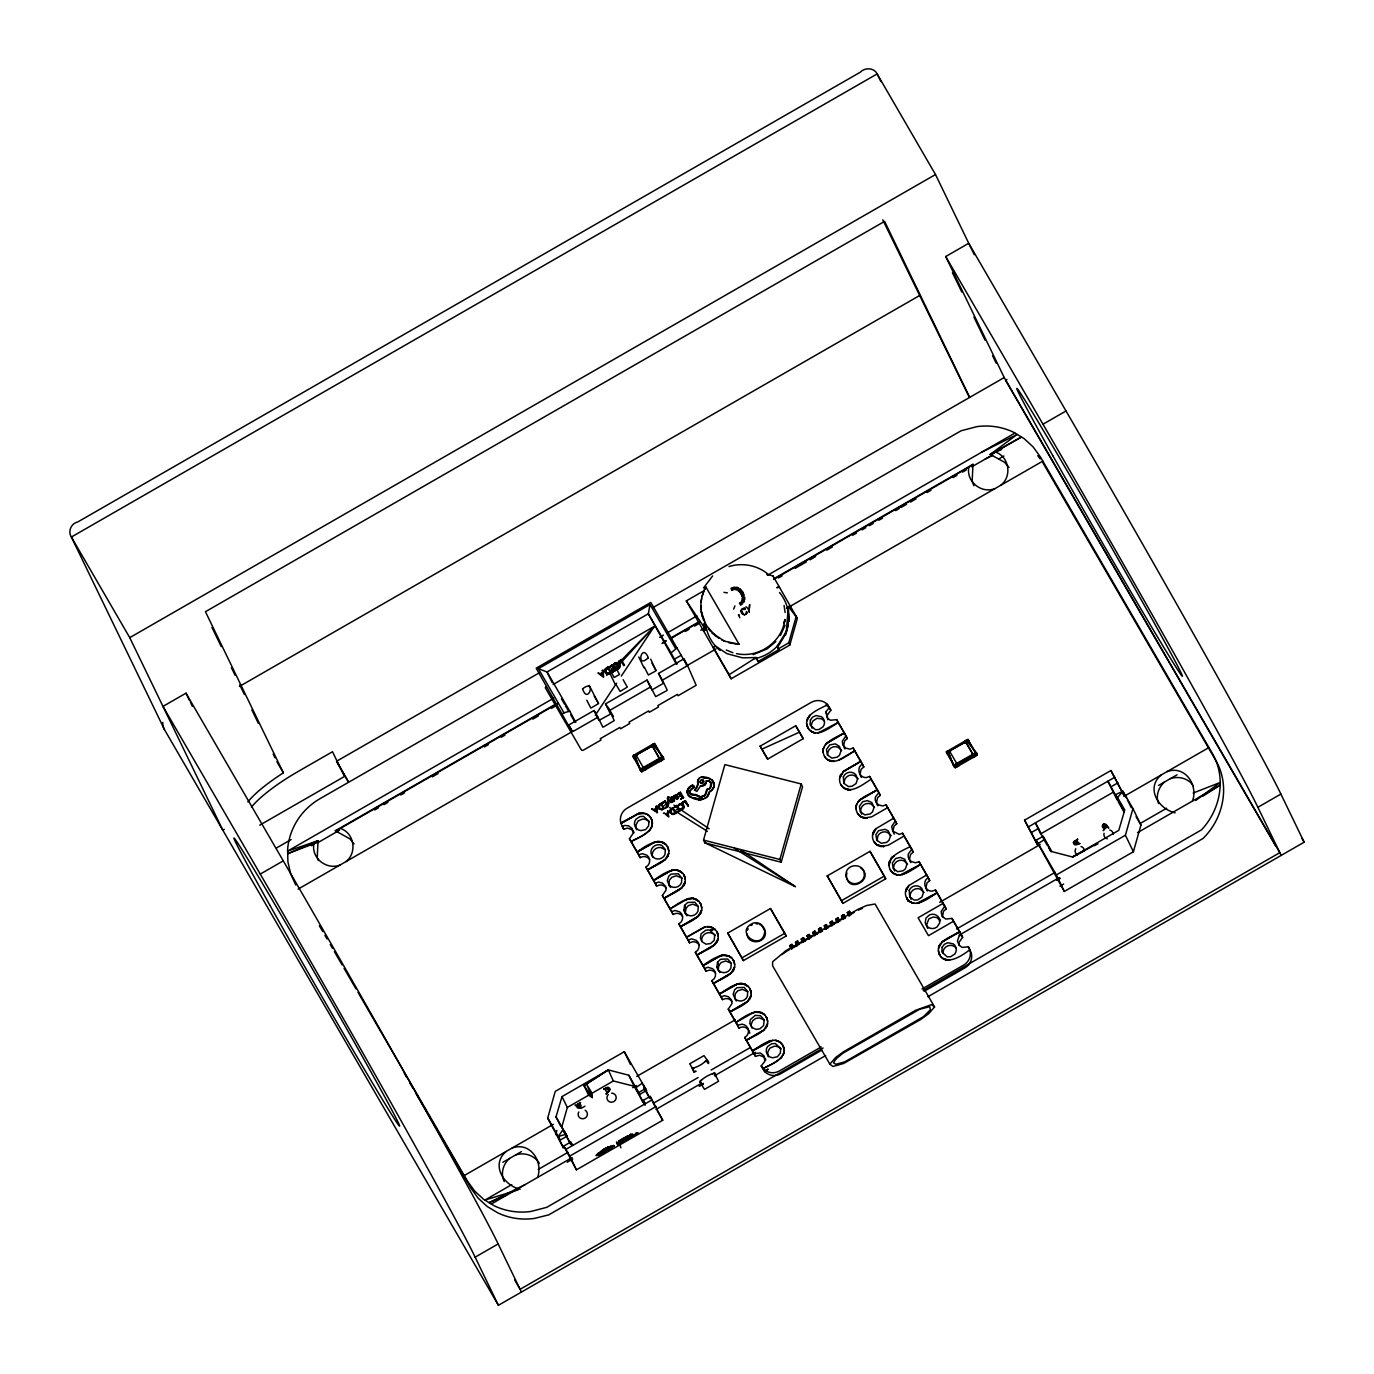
<?xml version="1.0" encoding="UTF-8"?>
<svg xmlns="http://www.w3.org/2000/svg" width="1374" height="1374" viewBox="0 0 1374 1374"><rect width="100%" height="100%" fill="white"/><g stroke="black" fill="none" stroke-linecap="round" stroke-linejoin="round"><path stroke-width="1.5" d="M702.183 796.765L704.914 795.151L700.688 797.006L695.416 794.567L690.847 794.292C685.866 790.256 698.318 787.147 692.256 785.293C681.418 790.497 690.761 799.685 698.731 799.651C703.746 800.218 708.984 796.748 709.516 791.579C719.169 787.062 711.217 775.726 702.99 777.169C694.368 776.619 700.654 787.319 694.523 790.102L696.893 791.407L700.551 785.739L705.051 784.898L706.408 780.758L709.259 781.205C713.003 783.489 711.182 789.621 706.854 789.586L704.948 795.117M738.491 615.466L739.264 615.02M718.808 638.275L712.007 632.882L724.373 641.143L739.057 644.183L705.875 586.973C700.139 597.123 699.246 609.85 703.78 620.636M318.39 860.553L317.239 857.376L318.047 840.733L313.942 843.636C310.953 857.943 326.6 870.377 339.996 865.036M537.612 1177.346C543.365 1161.305 530.003 1141.33 512.141 1148.029M973.891 485.726L972.174 480.969L972.981 464.326L968.859 467.212C965.888 481.535 981.534 493.97 994.931 488.629M1192.546 800.939C1198.3 784.88 1184.92 764.923 1167.058 771.621M704.02 623.229L703.522 631.027L705.772 629.67L705.36 623.83M706.27 797.418L704.931 798.38L707.868 795.889C708.263 790.531 715.854 789.105 713.948 782.905L712.11 780.054M607.6 673.38L610.331 672.521L607.789 668.125C603.083 669.275 607.102 676.025 610.314 672.487M788.315 607.755L788.367 606.518L790.531 606.363L788.315 607.755L789.226 621.34M699.177 796.903L703.746 796.216L706.15 793.451L706.854 789.586L709.224 788.813L711.234 785.997M703.677 782.012L701.771 783.317L700.259 781.926C699.005 784.829 708.52 781.394 701.221 779.968M618.626 664.724L618.695 667.575L616.256 668.691L619.554 674.462L614.144 677.502L611.361 672.298L619.313 668.056C621.958 664.312 615.964 660.259 613.697 664.295L614.058 664.913C617.166 659.743 622.027 668.657 616.256 668.726M786.151 633.431L788.367 606.518L797.349 618.352L789.81 645.059L731.105 678.79L686.313 600.885L702.887 591.352M631.078 841.541C638.979 837.333 657.734 830.669 650.933 818.062A10.494 10.202 -25.8 0 0 645.746 813.7L638.927 813.339L620.962 823.507L623.676 829.226L627.609 828.075L631.954 829.776A7.351 7.162 -25.8 0 1 634.101 832.747M662.216 842.107L666.029 844.632L659.967 841.523L655.398 841.73L637.175 852.052C644.561 846.418 661.839 834.19 668.176 847.981C672.453 860.656 654.883 865.019 647.549 869.948L665.085 859.677L668.743 853.34L667.764 856.38M682.483 873.005L676.437 869.931L671.834 870.137L653.646 880.459C661.031 874.826 678.309 862.597 684.647 876.372C688.924 889.047 671.354 893.426 664.02 898.338L681.556 888.085L685.214 881.73L684.235 884.787M718.155 938.528L714.428 944.934L696.962 955.102C704.295 950.207 721.865 945.844 717.589 933.169C715.906 929.047 711.543 926.128 707.043 926.66L709.379 926.711M728.1 955.686L731.913 958.21L728.941 955.961L721.367 955.308L703.059 965.647C710.461 960.014 727.722 947.785 734.059 961.56C738.336 974.235 720.766 978.614 713.432 983.526L730.968 973.273L734.626 966.918L733.647 969.975M751.097 995.326L747.439 1001.663L729.903 1011.899C737.615 1007.692 756.301 1001.371 749.878 988.679C742.372 976.519 727.138 989.297 719.529 994.037L737.718 983.715L742.303 983.492L748.366 986.584M761.041 1012.483L764.854 1015.008L761.883 1012.758L754.309 1012.088L736 1022.445C743.403 1016.812 760.664 1004.566 767.018 1018.357C771.278 1031.032 753.708 1035.412 746.374 1040.324L763.858 1030.105L767.568 1023.716L766.589 1026.756M763.566 1069.041L763.102 1068.577C770.917 1064.318 789.243 1057.963 782.819 1045.459C775.176 1033.196 760.251 1046.181 752.471 1050.835L772.927 1040.238M817.822 733.046L838.26 722.432C830.48 727.069 815.606 740.054 807.929 727.825C801.557 715.287 819.849 708.967 827.629 704.69L830.875 710.152L827.217 715.236L827.818 719.77M844.357 732.943L826.1 743.66L844.375 732.977C836.457 737.323 817.702 743.729 824.537 756.456C832.369 768.341 846.951 755.288 854.748 750.857L838.741 760.028M877.316 789.758L859.025 800.475L877.299 789.741C870.12 794.911 853.185 798.586 856.431 810.918C857.823 815.452 862.477 818.749 867.234 818.234L860.588 816.534M910.241 846.539C902.529 850.918 883.808 857.067 890.283 869.811C897.961 882.039 912.834 869.055 920.632 864.452M829.518 707.335L825.877 711.869L827.354 718.104L830.463 720.268L836.646 719.65L845.989 735.743L842.262 741.325L842.846 744.914L845.852 748.109L849.767 749.173L853.117 748.04L862.46 764.133C855.968 767.499 858.956 777.942 866.238 777.581L869.587 776.43L878.931 792.54L875.496 796.903A7.076 6.887 -25.8 0 0 878.793 804.906L882.709 805.971L886.058 804.838L895.401 820.931L891.692 826.427L892.671 831.03L899.18 834.379L902.529 833.228L911.872 849.321L908.437 853.701A7.076 6.887 -25.8 0 0 911.735 861.704L915.651 862.769L919 861.618L928.343 877.728C921.851 881.077 924.839 891.537 932.122 891.159L935.471 890.026L944.814 906.119L941.104 911.615L942.1 916.269L945.759 919.051L951.942 918.416L961.285 934.509L958.949 936.518L957.42 941.087L959.121 945.26L962.229 947.442L968.412 946.806L969.786 949.76C962.435 955.497 945.003 967.485 938.94 953.436C935.024 940.812 952.422 936.759 959.67 931.744L942.238 941.86L938.476 948.335L939.438 945.26M604.749 671.096L605.402 668.898L608.201 667.077L611.447 672.693L606.587 673.895L604.783 670.409M678.979 805.233L681.367 804.237L682.998 805.49L683.153 807.912L681.143 810.007L683.737 808.393L682.981 803.893L679.598 803.876M621.872 1142C621.117 1142.721 620.825 1142.945 620.928 1142.309M749.345 608.493L749.62 604.629L749.345 608.493L748.401 608.957L746.03 606.69M889.184 862.254L888.961 865.465L891.503 857.874L894.251 855.727M631.078 841.523C639.116 837.144 657.493 830.858 650.915 818.045A10.494 10.202 -25.8 0 0 643.479 813.099L636.712 814.473M623.676 829.226L622.302 826.289L624.758 825.482L628.502 825.791L632.177 828.574L633.139 833.331L629.447 838.724L638.79 854.817L642.225 853.666L646.707 855.092A7.351 7.162 -25.8 0 1 648.236 865.122L645.917 867.114L655.261 883.224L658.593 882.074L662.526 883.139L665.531 886.35L666.098 889.991L662.388 895.522L671.731 911.615L675.132 910.481L679.649 911.889A7.351 7.162 -25.8 0 1 681.195 921.92L678.859 923.912L688.202 940.022L691.603 938.889L696.12 940.28A7.368 7.162 -25.8 0 1 697.649 950.31L695.33 952.319L704.673 968.412L708.074 967.279L712.591 968.687A7.351 7.162 -25.8 0 1 714.137 978.717L711.801 980.71L721.144 996.803L724.476 995.669L728.409 996.734L731.415 999.946L731.981 1003.57L728.272 1009.1L737.615 1025.21L741.994 1024.18A7.368 7.162 -25.8 0 1 747.061 1035.498L744.742 1037.507L754.086 1053.6L760.269 1052.965L763.944 1055.747L764.837 1061.329L761.213 1065.898L763.102 1068.543C771.14 1064.249 789.243 1057.894 782.682 1045.219A10.494 10.202 -25.8 0 0 777.512 1040.874L775.262 1040.307M676.935 799.376L678.155 797.435L677.537 798.346M652.118 825.808L652.375 822.648M783.901 1052.982L784.142 1049.822M605.694 671.525L605.591 670.375M675.115 796.628L675.51 797.659C679.58 793.193 671.8 798.861 676.901 796.25M674.428 800.51L672.126 801.128C678.464 800.973 669.928 798.895 672.178 797.555L673.277 797.487L671.474 797.16L671.113 799.599M683.857 658.867L687.24 664.793L686.777 666.115L662.423 680.13L667.197 690.143L666.39 690.847L655.69 696.652L647.017 680.044L605.573 703.849L610.382 713.81L609.575 714.566L598.892 720.423L594.066 710.478L568.733 725.025L571.945 731.655L536.186 668.176L650.812 602.43L687.052 665.514L683.857 658.867L658.524 673.432L663.316 683.376L651.86 689.988M643.977 768.701L660.104 759.427L644.028 768.805L635.544 754.154L651.671 744.897L659.898 759.324M675.012 795.46C680.817 792.3 674.222 800.63 678.017 798.706M689.903 791.939L690.023 791.012A3.452 3.366 -25.8 0 1 691.448 789.002M675.184 796.216L676.145 795.46M632.538 1134.976L634.221 1134.563L631.336 1136.985L633.706 1134.941L630.821 1135.937L631.336 1136.985M703.23 782.716L702.749 779.848M687.172 792.042L688.752 787.834L693.08 785.396M668.176 798.105L669.001 797.332L668.279 799.29L672.006 802.176L668.279 800.08L668.262 804.34L667.438 797.865L668.657 796.748L667.506 798.964M700.259 781.926L700.379 781.016M619.863 666.545L619.743 665.068M687 915.788L685.3 913.212L685.866 908.626L684.596 905.397L687.618 902.495L694.746 902.168L698.301 906.445L697.958 911.202A7.351 7.162 -25.8 0 1 683.943 909.863L684.596 905.397M719.942 972.586L718.241 970.01L718.808 965.424L717.554 962.178L720.56 959.275L727.688 958.966L731.243 963.243L730.916 967.983A7.351 7.162 -25.8 0 1 716.885 966.661L717.554 962.178M670.581 798.655L671.474 797.16L670.735 798.157M877.179 840.699L877.763 836.182A7.351 7.162 -25.8 0 1 887.398 832.369L891.056 835.598M623.504 1140.781L624.895 1140.3L623.195 1141.639L625.994 1140.3L627.592 1138.136L625.445 1140.489M684.115 807.551L684.149 806.074M701.083 602.087L701.616 598.566M716.318 1076.546L714.686 1073.042L712.436 1073.729M609.043 1149.78L614.006 1145.676L607.737 1147.187M713.827 786.77L713.175 781.445M746.494 612.632L746.477 611.482L747.164 613.01M658.816 806.693L660.997 804.237L663.367 808.359L660.052 808.977L659.159 805.662M670.581 811.673L671.216 809.698M575.775 722.415L569.763 711.114L563.975 712.848L538.368 668.691L650.022 604.526L648.356 613.766L676.317 664.054M693.715 1071.583L692.221 1068.354L694.351 1067.684M942.495 916.801L943.474 911.288L946.171 908.918L944.814 906.119M596.282 1155.242L601.984 1154.366L605.47 1151.481L601.52 1154.418L596.23 1155.671L599.133 1152.683L596.608 1154.761M670.529 811.141L670.873 810.145M784.829 619.777C782.167 642.173 758.328 658.61 736.447 653.595M672.109 814.387L676.163 813.047L673.071 807.706L669.756 811.261L672.126 814.421M716.026 1076.563L714.463 1073.197L718.585 1081.269L704.484 1089.376L699.744 1081.767L701.496 1080.016M709.207 792.97L709.516 791.579M545.375 687.67L545.856 686.777M669.894 810.557L670.031 812.669M658.953 760.32L663.694 759.255L662.32 757.555L660.585 757.624L642.173 768.203L642.826 769.32L640.507 770.642L634.393 754.79L640.507 770.642L645.849 769.509L645.196 768.392L641.177 770.711L633.809 756.387L634.393 754.79L633.397 757.297L641.83 771.827L663.694 759.255L663.024 757.881M950.104 751.338L946.806 753.227L947.802 750.719L946.136 751.853L955.239 767.757L977.103 755.202L975.746 753.484L974.011 753.553L955.583 764.133L956.235 765.266L953.934 766.589L947.802 750.719L953.934 766.589L957.489 766.64L959.275 765.455L958.623 764.322M744.742 608.064L745.24 609.352L741.513 609.455M612.134 1147.015L608.338 1149.763L611.791 1146.534M785.55 635.08L788.178 625.256M628.622 1136.315L625.222 1137.26L625.737 1138.307L628.622 1136.315L626.75 1137.586M744.158 614.813L741.325 612.409L741.136 610.176M702.131 596.264L703.711 591.507M603.255 1152.992L601.623 1153.851L603.684 1152.563M639.614 1094.477L628.863 1075.258L608.304 1069.899L562 1096.589L556.023 1116.89L567.101 1136.143L560.197 1140.111L556.951 1134.529L563.46 1148.011L547.711 1118.092L555.251 1091.385L624.311 1051.694L646.536 1090.492L639.614 1094.477L636.385 1088.878L642.895 1102.36M555.68 1134.581L556.848 1130.476M561.554 1127.899L567.325 1107.461L562 1096.589M651.637 827.165L652.272 824.932M703.522 840.115L724.854 764.614L801.197 783.97L802.536 786.718L781.205 862.219L704.862 842.863L703.522 840.115L779.882 859.471L781.205 862.219M704.862 842.863L705.206 841.644M700.706 913.178L701.667 910.103L698.026 916.475L680.491 926.711C688.185 922.28 706.889 916.338 700.465 903.491C692.96 891.314 677.726 904.126 670.117 908.849L688.426 898.51L692.891 898.287L698.954 901.396L695.158 898.888M789.81 645.059L788.745 642.843L796.285 616.153M779.882 859.471L801.197 783.97M823.198 749.586L823.816 747.353M840.613 774.867L839.669 777.976L843.413 771.484L860.828 761.333L843.413 771.484L839.669 777.976A10.494 10.202 -25.8 0 0 840.854 784.588C848.479 796.851 863.473 783.815 871.202 779.23M783.403 1054.339L784.039 1052.106M856.139 806.366L856.758 804.151M877.059 844.924L883.705 846.642L877.059 844.924L873.812 841.386A10.494 10.202 -25.8 0 1 872.61 834.774L875.873 828.711L893.77 818.131M889.081 863.164L889.699 860.948M926.711 874.929L908.832 885.543L905.552 891.571A10.494 10.202 -25.8 0 0 906.754 898.184C914.38 910.447 929.322 897.462 937.102 892.842L918.639 903.147M1085.254 850.386L1072.476 856.981L1051.934 851.64L1043.038 836.285L1036.133 840.253L1064.318 891.434L1133.395 851.743L1125.409 835.237L1132.949 808.547L1122.884 791.287L1115.551 794.601L1123.589 810.093L1107.891 781.205L1117.165 799.943M1133.395 851.743L1140.935 825.035L1132.949 808.547M598.154 1154.16L599.94 1154.297L609.043 1148.647L599.991 1154.418L598.034 1154.555L605.161 1148.99L609.592 1147.445L606.192 1148.424M906.496 888.463L905.552 891.571L908.815 885.509L906.17 889.339M605.986 672.144L606.106 669.241L607.789 668.125L606.106 669.241M717.176 941.568L718.138 938.494M750.118 998.366L751.08 995.291M872.61 834.774L875.873 828.711L874.345 830.497M872.593 834.739L873.572 831.665M627.66 1138.256L626.596 1139.578L627.592 1138.136M806.71 721.161L809.99 715.133L807.345 718.963M694.145 786.873L690.813 789.5M736.481 587.213L735.674 589.566L735.004 587.145M785.035 625.273L780.415 635.544M601.623 1153.851L602.688 1152.7M733.682 609.146L734.918 605.865M603.598 1152.889L602.018 1153.13M673.518 801.42L673.93 798.947L671.285 798.466L672.882 796.817M684.286 806.83L681.384 810.042L680.714 809.269L683.41 806.83L680.851 804.219M736.275 589.704L737.254 587.368M747.404 930.267L748.091 928.687M947.459 754.343L947.871 750.857M703.625 591.73L705.893 586.973M705.893 793.932L706.511 792.592M736.842 589.91L737.941 587.591M712.969 788.745L713.724 787.182M742.922 614.418L742.647 612.873M667.712 797.384L668.262 804.34L668.279 800.115L671.233 802.622M697.803 780.243L698.267 779.281M618.935 667.008L618.334 667.884M635.647 1134.048L636.901 1133.172M738.628 587.9L738.061 590.631L739.968 588.759M674.874 795.752L673.724 796.147L676.953 799.41M602.722 1150.742L598.034 1154.555M632.641 1134.34C628.262 1137.706 628.571 1134.392 632.572 1134.237M635.286 1134.718C641.435 1130.991 633.362 1134.701 635.544 1134.237M687.172 790.668L687.378 793.519L688.735 787.817L692.256 785.293L694.145 786.529M666.991 857.599L668.107 855.555M683.462 886.007L684.578 883.963M699.933 914.397L701.049 912.353M716.404 942.804L717.52 940.761M732.874 971.195L733.991 969.151M840.287 775.743L841.403 773.699M749.345 999.585L750.462 997.541M765.816 1027.992L766.932 1025.949M873.229 832.541L874.345 830.531M939.112 946.136L940.228 944.093M606.26 1093.927L609.781 1089.41L603.821 1089.118L609.781 1089.41L606.26 1093.927L609.781 1089.41M1104.507 828.333L1103.219 830.652L1105.623 828.041A2.233 2.164 -25.8 0 0 1106.757 826.135L1103.442 824.28L1104.507 828.333A2.233 2.164 -25.8 0 1 1102.618 825.087A2.233 2.164 -25.8 0 1 1106.465 825.035L1108.784 828.144L1106.757 826.135M708.744 794.258L706.648 797.143M703.522 587.935L712.642 575.929M745.618 613.697L746.391 612.907L746.237 614.109M605.007 669.705L605.951 668.434M1079.792 843.602L1073.541 842.726L1077.577 839.274L1073.541 842.726L1079.792 843.602L1076.306 844.804A2.233 2.164 -25.8 0 1 1074.674 840.819M619.622 667.335L618.712 668.503M744.966 608.15L742.372 609.592M612.065 1147.29L609.077 1147.393M714.549 650.022L713.226 647.274L715.476 646.055L726.898 653.646L742.63 657.871L756.198 657.528L758.07 661.547L778.783 649.627L777.169 646.398L787.268 629.824M663.694 759.255L654.591 743.351L652.873 744.347L653.457 745.326L663.539 757.418L661.461 760.715L659.657 761.574L659.022 760.457M966.42 742.956L968.687 740.655L968.017 739.281L966.283 740.277L966.867 741.256L976.948 753.347L974.87 756.662L973.084 757.503L972.363 756.25L954.586 766.64L947.218 752.317L968.275 740.311L977.103 755.202L972.431 756.387M626.389 1139.819C622.559 1140.317 629.12 1138.101 626.561 1139.372M694.523 790.067L698.336 784.159L697.545 782.545L698.937 778.423M609.163 1149.574L613.955 1145.985M595.303 715.236L616.582 683.221M621.306 676.094L654.419 626.286L553.121 684.492M563.237 1129.256L558.325 1136.487L560.197 1140.111M625.737 1138.307C629.739 1136.727 626.664 1134.872 626.201 1137.912L627.592 1136.298M628.45 1136.332L627.437 1136.075M634.204 1134.804L633.019 1135.851M710.306 787.903L710.753 782.905L709.259 781.205L706.408 780.758L709.259 781.205L710.77 782.922M777.306 647.068L779.882 643.719M660.585 757.624L661.306 758.877L662.32 757.555L654.866 744.382L652.873 744.347M974.011 753.553L974.716 754.807L975.746 753.484L968.275 740.311L966.283 740.277L964.651 742.973L968.687 740.655M602.791 1153.456L601.657 1153.731M614.917 663.127L614.075 664.913L615.896 663.453M685.866 908.626L688.288 905.672L692.908 904.144L698.044 906.428M718.808 965.424L721.23 962.47L725.85 960.941L730.985 963.226M658.988 804.735L658.49 808.53L661.993 809.836M670.237 809.836L673.071 807.74L670.529 809.338L670.203 812.979L669.808 811.965M620.121 1140.214L619.468 1141.227L622.061 1140.403L619.124 1141.742L621.615 1139.372L619.537 1141.365L621.58 1140.557M705.755 783.919L704.227 785.378M611.482 1147.634L610.537 1148.286M1095.233 844.77L1072.476 856.981L1118.797 830.343L1124.756 809.973L1117.526 797.573L1122.884 791.287L1126.628 798.157M345.99 861.601C357.377 852.687 354.286 832.936 340.391 828.419L335.325 830.806L349.7 838.724L354.063 843.859M675.304 795.975L676.901 796.096M1000.925 485.177C1012.294 476.28 1009.203 456.529 995.326 452.012L990.242 454.399L1004.617 462.317L1008.997 467.452M506.147 1151.481C490.57 1164.499 503.502 1185.539 520.196 1189.249M509.514 1158.454C503.107 1164.07 500.273 1173.791 504.258 1181.588M1161.064 775.056C1145.487 788.092 1158.419 809.131 1175.131 812.824M1164.448 782.046C1158.591 787.285 1155.345 796.13 1158.608 803.601M829.862 1064.146L835.77 1057.379L843.619 1051.711L915.548 1010.319L931.486 1004.634L934.56 1006.97L928.652 1013.737L920.528 1019.611L843.636 1063.476L832.936 1066.482L829.862 1064.146L772.635 965.87L772.6 961.783L785.911 950.653L857.891 909.348L866.616 905.5L875.066 904.006L934.56 1006.97M648.975 830.961L650.52 829.209M824.932 745.309L828.367 742.166M857.874 802.107L861.309 798.964M890.816 858.905L892.361 857.136M780.741 1058.135L782.287 1056.383M621.615 1141.588L620.155 1143.099L621.787 1141.897M679.58 803.842L678.653 805.696M623.384 1140.729L624.638 1140.145M677.313 796.92L675.871 798.397L677.502 796.577M678.808 804.425L678.636 805.593L679.495 804.735M612.014 672.367L654.419 626.286L606.621 675.476M661.237 758.74L662.32 757.555L640.834 769.388L641.83 771.827L641.16 770.453M974.647 754.669L975.746 753.484L954.26 765.335L955.239 767.757L954.569 766.383M676.54 798.775L677.519 796.611M613.8 1145.487L607.806 1147.29A6.458 1.477 -30.1 0 0 603.787 1149.317L598.154 1153.353M693.904 1071.857L696.068 1071.256A29.696 28.906 -25.8 0 1 694.677 1071.617L693.801 1071.823L693.011 1068.148A29.696 28.906 -25.8 0 0 706.356 1060.47C710.1 1068.835 709.07 1056.881 705.291 1061.398M605.986 669.43L606.964 668.588M630.821 1135.937L633.414 1135.388M742.63 609.352L741.685 609.232M743.042 613.354L741.565 612.924L744.399 614.813M775.846 641.572L767.156 648.889L753.175 654.625M1073.541 842.726L1077.577 839.274M657.596 812.481L651.688 808.805L656.858 812.017L656.6 805.988L656.841 812.91M665.583 813.975L667.867 812.669L667.867 810.694C666.716 814.627 672.762 821.274 664.192 812.841L663.419 813.288M607.102 1147.994L604.268 1149.557M610.623 1147.084L609.712 1147.582M677.021 664.123L671.062 652.89L677.365 647.686M605.35 1148.87L602.207 1151.257M862.46 764.133L863.817 766.95L861.12 769.303L860.09 773.974A7.351 7.162 -25.8 0 0 861.395 777.375M878.931 792.54L880.287 795.34L877.591 797.71L876.56 802.364A7.351 7.162 -25.8 0 0 877.866 805.765M895.401 820.931L896.758 823.73L894.062 826.1L893.031 830.772A7.351 7.162 -25.8 0 0 894.337 834.155M911.872 849.321L913.229 852.138L910.533 854.491L909.502 859.162A7.351 7.162 -25.8 0 0 910.807 862.563M928.343 877.728L929.7 880.528L927.003 882.898L925.973 887.552A7.351 7.162 -25.8 0 0 927.278 890.953M611.945 1145.847L611.069 1146.225M624.294 1140.746L622.869 1141.073L624.586 1140.025M746.597 613.8L744.983 614.71M845.989 735.743L847.346 738.542L844.667 740.861L843.602 745.447A7.368 7.162 -25.8 0 0 844.924 748.967M601.348 1151.172L603.787 1149.317M738.611 591.078L740.638 589.326M739.229 591.713L741.273 589.978M699.761 1081.647L700.482 1081.046A29.696 28.906 -25.8 0 1 713.827 1073.369L714.635 1073.163M961.285 934.509L962.642 937.326L958.983 942.409L959.396 945.432M664.964 801.987L662.388 802.656L665.325 800.973L668.399 806.28L665.583 807.895L667.335 806.04L666.321 806.658M891.503 857.874L894.045 855.916M620.292 1142.687L622.302 1141.639M586.767 700.19L590.803 708.091L598.532 703.643L589.24 685.42M615.552 683.651L620.086 691.466L627.3 687.103L623.109 679.666M644.32 667.111L648.356 675.012L655.913 670.856L650.709 659.091M741.221 594.736L743.42 593.104M710.427 791.166L711.852 790.102M605.47 1151.481L609.043 1148.647M739.762 592.349L741.926 590.734M658.988 804.752L661.341 803.223L664.432 808.565L661.976 809.818M311.314 845.731L318.047 840.733L287.664 851.09L553.688 698.181M671.233 809.715L672.71 808.719L675.098 812.841L672.144 813.631L670.581 811.639M667.936 797.126L668.983 797.298M668.571 797.487L668.262 799.256M703.196 1083.536A29.696 28.906 -25.8 0 0 702.148 1084.515L699.984 1081.493L702.423 1085.563M1195.655 800.51L1220.129 782.51L1193.13 793.038M675.235 795.202L673.724 796.147M671.577 798.036L672.848 797.504M665.445 859.368L647.549 869.914M681.916 887.759L664.02 898.321M842.949 771.948L844.838 770.574M698.387 916.166L680.491 926.711M714.858 944.556L696.962 955.102M731.329 972.947L713.432 983.509M747.799 1001.354L729.903 1011.899M764.27 1029.744L746.374 1040.29M941.774 942.324L943.68 940.95M614.607 664.226L618.214 664.157M599.751 1154.95L598.703 1155.397M671.182 797.555L672.35 796.903M636.093 1087.555L642.465 1083.004M740.346 593.156L742.561 591.593M617.75 669.138L619.966 665.772L618.626 663.178L615.071 663.024M620.619 1142.155L622.01 1142.344M578.815 1103.786L580.618 1102.549L577.698 1104.095A2.233 2.164 -25.8 0 0 576.565 1106.001L575.053 1105.057L579.88 1107.856L578.815 1103.786A2.233 2.164 -25.8 0 1 580.704 1107.049A2.233 2.164 -25.8 0 1 576.857 1107.083M622.044 1140.231L618.97 1141.451L621.615 1139.372M608.304 1069.899L583.967 1085.58L588.622 1095.215L592.297 1097.568L592.074 1093.223L586.75 1084.618L592.297 1097.568L583.967 1085.58L608.304 1069.899L613.371 1080.977L634.067 1086.233L645.093 1105.246M740.775 593.826L743.025 592.28M653.457 745.326L655.261 744.725L651.242 747.044L653.285 745.206L652.805 744.21L653.457 745.326L633.809 756.387L634.032 758.414M947.218 752.317L968.275 740.311M1064.318 891.434L1056.348 874.929L1038.194 843.619L1044.704 839.342M741.599 595.629L743.884 594.152M688.202 806.091L684.973 801.695L682.449 802.347L685.317 800.664L688.408 806.006L685.334 800.698L682.449 802.347L684.973 801.695L688.408 806.006M310.85 845.353L318.047 840.733L287.716 853.701L313.942 843.636M1202.817 796.233L1220.181 785.121L1137.466 832.678M731.105 678.79L729.113 674.668L756.198 657.528L758.07 661.547M621.752 1141.811C618.455 1143.941 624.002 1141.519 621.787 1141.502M663.951 802.571L664.964 801.952L667.352 806.074L665.583 807.895M675.218 807.311L676.678 806.435L679.065 810.557L677.313 812.378L680.13 810.763L677.038 805.422L674.119 807.139L676.695 806.469M677.588 811.399L679.048 810.523M663.59 801.969L665.308 800.939L662.732 803.258M666.682 807.277L668.382 806.246M680.078 793.262L677.897 794.55L680.096 793.279L682.466 797.384L680.714 799.204L683.531 797.59L680.439 792.248L677.519 793.966L680.456 792.283M674.874 806.71L677.038 805.422M677.949 812.017L680.113 810.729M664.398 805.49L666.15 804.013M676.128 809.973L677.88 808.513M768.014 1069.23L764.442 1071.325L761.213 1065.898M843.413 771.484L860.845 761.368M942.238 941.86L959.67 931.744M937.085 892.808L916.647 903.439M823.095 1048.001L546.749 1207.334L530.999 1211.439A64.355 62.637 -25.8 0 1 494.382 1205.874L483.803 1199.468L474.734 1191.121L467.469 1181.09L357.979 992.337M923.259 990.259L1201.46 829.879C1220.644 809.612 1226.69 777.615 1212.16 753.089L1040.427 456.992L1033.162 446.945L1024.094 438.615L1013.497 432.209A64.355 62.637 -25.8 0 0 976.88 426.644L961.147 430.749L652.719 607.737M129.74 637.639L935.505 174.532L877.144 73.921C874.104 67.395 864.504 67.515 860.467 72.101L77.734 521.983C71.208 523.339 67.601 531.429 71.379 537.028L129.74 637.639L222.811 830.154L224.237 829.329M521.433 1292.075L498.161 1243.934A365.158 6.149 60.1 0 0 283.267 860.863L186.005 693.166L162.974 706.391L260.253 874.087A365.158 6.149 60.1 0 1 475.129 1257.176L498.401 1305.3L1304.166 842.193L1280.894 794.069A365.158 6.149 60.1 0 0 1066.018 410.998L968.739 243.284L945.724 256.526L1004.222 377.541L1279.812 852.67L520.093 1289.31L514.718 1280.036M239.471 686.416L919.326 295.685M347.845 781.119L336.578 761.248L1004.222 377.541M1006.987 379.464L1005.545 380.289L1275.759 846.144M259.755 825.156L344.479 776.465L332.508 751.715L297.986 771.57A66.399 15.234 -30.1 0 0 251.459 807.088M276.397 848.016L291.133 839.548M659.675 637.278L663.402 635.132M667.111 633.002L696.858 615.896M767.516 575.294L1014.939 433.085M602.31 670.478L603.152 669.98L603.444 677.279L597.948 672.968L600.301 673.741L602.654 672.35L602.293 670.46M612.409 664.655L609.592 666.888L611.997 665.703L613.113 667.644L611.069 668.812L613.457 668.228L614.539 670.1L612.701 671.938L615.655 670.237L612.409 664.655L609.678 667.043M621.254 659.572L618.575 661.718L620.842 660.619L623.727 665.634L624.5 665.153L621.254 659.572L618.661 661.873M260.253 874.087L283.267 860.863M335.325 830.806L556.539 703.66M662.508 642.757L666.235 640.628M669.945 638.481L697.837 622.456M774.06 578.66L972.981 464.326M1281.152 855.418L1257.88 807.294A365.158 6.149 60.1 0 0 1042.986 424.223L1066.018 410.998M340.391 828.419L557.947 703.385M662.062 643.547L665.789 641.4M671.371 638.206L699.263 622.164M773.631 579.433L968.859 467.212M995.326 452.012L1021.432 437.001L990.242 454.399L994.312 453.18M316.844 843.241L339.515 830.205M374.741 809.956L378.554 807.775M384.033 804.614L387.863 802.416M400.779 794.996L404.591 792.798M432.398 776.825L438.066 773.562M484.49 746.889L488.268 744.708M501.218 737.271L504.945 735.124M532.854 719.1L538.419 715.888M551.455 708.4L557.054 705.171M685.368 631.439L689.095 629.292M694.677 626.08L698.387 623.951M778.371 577.973L782.098 575.843M795.117 568.355L806.28 561.949M809.99 559.802L815.572 556.59M826.736 550.184L832.318 546.972M852.704 535.259L856.5 533.078M862.082 529.866L865.792 527.736M869.433 525.641L873.16 523.494M878.828 520.248L882.537 518.118M895.556 510.63L899.283 508.483M901.052 507.47L906.634 504.258M910.447 502.077L916.029 498.865M927.089 492.51L930.902 490.312M953.109 477.551L956.939 475.352M962.521 472.141L966.248 469.994M971.71 466.868L992.509 454.897M700.774 630.219L706.356 627.025M998.692 459.002L1003.913 455.996M562.258 713.845L563.975 712.848M674.222 659.297L681.126 655.312M298.106 889.115L572.958 731.157M686.244 666.047L716.026 648.923M786.529 608.407L1042.814 461.114M594.066 710.478L597.965 717.176L573.645 731.14L572.134 730.831L568.733 725.025M597.965 717.176L602.825 727.155L604.028 726.691L614.247 720.56L609.472 710.564L650.898 686.742M778.783 649.627L778.388 648.803L788.745 642.843M634.462 754.927L632.727 755.923L633.397 757.297L637.416 754.979L634.049 756.147M661.306 758.877L663.539 757.418M760.131 746.185L795.701 725.747L799.531 732.136L803.206 738.68L767.637 759.118L760.131 746.185L767.637 759.118M659.846 804.116L661.358 803.258M689.885 786.821L692.736 785.378M653.869 809.492L656.137 808.187L656.137 806.212L656.841 812.017L651.877 808.668M654.436 809.973L656.274 808.908M679.185 796.199L681.212 795.202L679.529 796.8M663.367 808.324L661.753 809.131M682.466 797.384L680.714 799.204M666.15 814.456L667.987 813.391M965.132 740.947L949.022 750.204L957.455 764.734L973.565 755.477L965.08 740.826L973.565 755.477M973.307 755.253L957.455 764.734M974.716 754.807L976.948 753.347M887.673 807.62L871.7 816.843L863.988 818.045M702.595 928.051L686.588 937.24L704.742 927.106L702.595 928.051C706.631 925.681 712.144 926.454 715.425 929.803L711.629 927.295M727.739 933.083L770.471 908.523L784.829 933.255L786.151 936.003L743.42 960.581L727.739 933.083L743.42 960.581M827.268 875.891L870 851.33L884.341 876.062L885.68 878.81L842.932 903.371L827.268 875.891L842.932 903.371M904.144 836.027L888.171 845.25L880.459 846.453M742.08 957.815L784.829 933.255M841.609 900.623L884.341 876.062M793.76 947.373L792.042 944.402L789.741 945.741L791.458 948.695M805.267 940.761L803.55 937.789L801.248 939.112L802.966 942.083M811.021 937.446L809.32 934.492L807.002 935.814L808.719 938.768M816.791 934.131L815.074 931.177L812.773 932.499L814.49 935.454M822.545 930.833L820.828 927.862L818.526 929.202L820.244 932.156M834.052 924.221L832.335 921.25L830.033 922.572L831.751 925.544M839.806 920.906L838.088 917.952L835.787 919.275L837.505 922.229M845.56 917.592L843.842 914.637L841.541 915.96L843.258 918.914M851.313 914.294L849.596 911.323L847.294 912.662L849.012 915.616M797.057 945.243L793.382 947.356L797.212 945.501L795.494 942.427L797.796 941.104L795.494 942.427L797.401 945.69M800.75 943.131L820.999 931.486M824.692 929.356L837.573 921.954M841.266 919.841L844.941 917.712M848.634 915.599L854.164 912.422M1024.575 820.141L1037.714 845.079L1024.575 820.141L1110.913 770.522L1124.035 795.46L1110.913 770.522M1028.456 826.856L1114.795 777.237M1031.582 832.421L1038.504 828.453L1035.378 822.889L1040.685 833.881L1113.215 792.214M1111.016 786.787L1117.921 782.802M567.325 1107.461L588.622 1095.215M592.074 1093.223L613.371 1080.977M464.257 1175.543L553.396 1124.31M581.254 1108.303L584.963 1106.173M636.712 1076.426L735.399 1019.714M939.679 902.306L1040.204 844.529M1123.88 796.439L1208.948 747.542M943.182 903.319L918.107 917.78L928.481 935.66L953.556 921.215M502.918 1162.249L521.485 1151.584M632.658 1087.693L636.385 1085.546M1158.471 785.481L1177.054 774.799M638.687 1092.536L645.591 1088.569M689.954 1063.682L703.986 1055.627L707.129 1059.989M644.818 1103.666L643.238 1100.368L650.142 1096.4L662.732 1120.239L576.41 1169.841L563.804 1146.019L570.708 1142.052L572.769 1145.418M563.804 1146.019L565.865 1149.385L652.203 1099.767M511.746 1184.646L484.85 1200.103L518.238 1189.85M538.196 1169.446L567.943 1152.339M653.474 1103.185L698.112 1077.542M711.114 1070.054L750.17 1047.623M956.562 928.996L1055.112 872.353M1140.643 823.198L1166.663 808.238M1056.348 874.929L1125.409 835.237M576.41 1169.841L569.763 1156.101L656.085 1106.482M491.342 1204.019L572.202 1157.543M655.879 1109.453L701.444 1083.279M714.463 1075.79L755.356 1052.278M958.966 935.265L1059.371 877.557M699.624 1085.597L703.351 1083.451L701.41 1085.031M1056.623 880.408L1060.35 878.278M567.204 1162.232L572.786 1159.021M699.211 1086.37L702.921 1084.223M1059.938 886.144L1063.665 884.014M616.462 1142.292L616.978 1143.34L619.039 1142.155M624.998 1138.737L622.903 1139.939L622.388 1138.891L624.397 1137.741M622.456 1139.012L624.466 1137.861M624.552 1138.325L623.143 1139.115L624.603 1138.428M619.743 1143.511L617.699 1144.817L617.184 1143.786L619.193 1142.618L619.794 1143.615L618.094 1144.319M628.055 1137.672L629.996 1136.418L628.055 1137.672C628.176 1140.283 632.899 1135.25 628.897 1138.101M617.252 1143.889L619.262 1142.739M631.8 1136.59L631.971 1135.422M617.939 1144.01L619.279 1143.099M628.742 1137.792L629.996 1136.418M821.205 1046.954L779.487 1070.93A13.276 12.916 -25.8 0 1 763.102 1068.577M922.023 989.005L963.655 965.08A13.276 12.916 -25.8 0 0 969.786 949.778L969.975 950.413M821.738 1050.165L780.81 1073.695A13.276 12.916 -25.8 0 1 764.442 1071.325L768.032 1069.247L764.889 1071.789M924.067 991.358L964.995 967.828A13.276 12.916 -25.8 0 0 971.126 952.543L968.412 946.806M475.129 1257.176L498.161 1243.934M825.705 1055.541L548.741 1214.874L534.383 1218.429A64.355 62.637 -25.8 0 1 497.766 1212.864L487.169 1206.458L478.1 1198.111L470.853 1188.081L416.099 1093.704M927.948 996.734L1203.04 838.466C1223.599 818.354 1230.537 785.344 1215.543 760.062L1042.694 462.454M1257.88 807.294L1280.894 794.069M539.364 672.779L320.125 798.603A64.423 62.689 -25.8 0 0 287.613 849.407L287.905 861.738L290.618 873.727L295.719 884.993M614.298 663.608L617.115 662.577M741.067 610.485L742.149 611.945L741.05 611.344M633.809 756.387L654.866 744.382M613.697 1146.397L613.388 1145.469M627.849 1136.04L625.222 1137.26M643.479 813.099L638.927 813.339L620.79 822.889M693.286 787.955L693.527 785.584M653.629 880.425L671.834 870.137M719.529 994.02L737.718 983.715M626.853 1136.624L625.788 1137.088M638.927 813.339L620.945 823.49A13.276 12.916 -25.8 0 1 627.094 808.204L811.278 702.354A13.276 12.916 -25.8 0 1 827.646 704.725L827.2 704.261M637.158 852.035L655.398 841.73M703.041 965.613L721.367 955.308M752.471 1050.801L770.694 1040.513L768.478 1041.629M614.539 670.1L612.701 671.938M902.168 874.74L920.614 864.418L900.176 875.032M603.821 1089.118L607.016 1087.332A2.233 2.164 -25.8 0 1 608.648 1091.317M751.011 925.492L752.368 924.736M606.638 667.97L608.218 667.094L605.402 668.898L605.573 673.105M673.895 814.25L676.145 813.013M621.22 1139.699L619.399 1140.746M602.551 1150.175L607.806 1147.29M1094.374 845.68L1098.015 843.791M609.816 673.586L606.054 673.569M525.297 1184.508L489.092 1202.662L506.594 1195.122M981.757 452.149L1017.207 434.442L990.242 454.399L1001.612 449.538M985.141 459.139L992.595 455.412M672.487 801.763L674.153 800.939L672.126 801.145L673.037 801.66M742.973 609.094L743.42 608.115M618.163 668.88L616.686 669.447M692.994 797.847L698.731 799.651L703.059 799.204L698.731 799.651M682.569 809.475L680.714 809.269M744.296 595.303L741.874 596.436L744.708 597.123M633.809 1135.25L633.036 1134.735M709.224 788.813L706.683 789.552L706.786 791.081M633.38 1134.735L631.387 1135.748M684.973 801.695L682.809 802.948M761.969 749.122L799.531 732.136M674.6 813.94L672.917 814.473M653.182 842.863L657.631 841.472L663.058 842.382M669.653 871.253L674.102 869.862L679.529 870.773M686.124 899.661L692.891 898.287M719.066 956.441L723.514 955.05L728.941 955.961M735.537 984.849L739.985 983.458L745.412 984.351M752.007 1013.239L756.456 1011.848L761.883 1012.758M664.964 801.952L662.388 802.656M702.32 785.962L706.236 782.94L703.728 785.619L700.568 785.773L702.664 785.945M668.966 803.927L668.382 800.458M629.447 838.724L640.147 857.634L643.049 856.62A7.351 7.162 -25.8 0 1 649.696 859.506M645.917 867.114L656.617 886.024L659.52 885.028A7.368 7.162 -25.8 0 1 666.201 887.947M662.388 895.522L673.088 914.431L675.991 913.418A7.368 7.162 -25.8 0 1 682.672 916.338M678.859 923.912L689.559 942.822L692.462 941.808A7.368 7.162 -25.8 0 1 699.143 944.745M695.33 952.319L706.03 971.212L708.932 970.216A7.368 7.162 -25.8 0 1 715.614 973.136M711.801 980.71L722.501 999.619L725.403 998.606A7.368 7.162 -25.8 0 1 732.084 1001.543M728.272 1009.1L738.972 1028.01L741.874 1026.996A7.351 7.162 -25.8 0 1 749.826 1033.265M947.476 752.076L950.842 750.908M566.174 1134.22L558.325 1136.487L547.711 1118.092M744.742 1037.507L755.442 1056.4L759.427 1055.266L763.721 1056.949A7.351 7.162 -25.8 0 1 765.868 1059.921M728.993 566.552C742.218 562.395 757.435 565.229 768.066 574.212M703.746 796.216L700.688 796.972L695.416 794.567L692.651 795.151M705.566 778.096L700.963 777.306L702.99 777.169M608.734 673.294L606.363 672.659M608.94 673.981L607.256 674.102M1170.442 778.594C1178.549 775.881 1188.39 778.285 1193.199 785.636M515.508 1155.019C524.284 1151.962 534.503 1155.345 539.364 1163.331M694.317 795.082L690.366 793.554M671.354 799.72C675.081 799.891 674.153 801.386 671.113 799.582M849.596 911.323L847.294 912.662L849.201 915.908M843.842 914.637L841.541 915.96L843.447 919.223M838.088 917.952L835.787 919.275L837.693 922.521M832.335 921.25L830.033 922.572L831.94 925.836M820.828 927.862L818.526 929.202L820.433 932.448M815.074 931.177L812.773 932.499L814.679 935.763M809.32 934.492L807.002 935.814L808.908 939.06M803.55 937.789L801.248 939.112L803.155 942.375M792.042 944.402L789.741 945.741L791.647 948.987M672.333 801.145L674.153 800.939M673.243 798.878L671.817 799.015M672.195 799.754L673.449 799.634M742.166 597.93L744.794 597.965M742.2 598.806L744.794 598.858M642.877 769.457L640.834 769.388L642.173 768.203L642.826 769.32M744.708 599.682L742.115 599.579L744.296 601.142M638.24 1133.018L635.698 1133.138M632.092 1134.666L630.408 1134.443L631.559 1134.632M831.047 761.248L834.276 761.419L827.646 759.736M847.518 789.655L850.764 789.827L844.117 788.126M946.342 960.031L949.589 960.203L942.942 958.52M700.723 799.616L694.694 797.693M756.164 923.843L757.692 923.946M676.334 794.722L677.245 795.065M734.025 643.788L739.057 644.183M741.015 611.069L742.149 611.945M625.462 1139.355L626.441 1139.441M702.08 777.186L710.753 778.955L707.37 777.959M616.411 663.367L619.107 665.737M723.943 592.366L727.361 592.847M681.367 804.237L682.861 805.284M728.546 642.62L732.033 643.461M766.709 574.332L772.944 575.912L797.349 618.352M815.486 732.995L813.236 732.428A10.494 10.202 -25.8 0 1 808.067 728.048L806.59 723.445M1106.465 825.035L1103.442 824.28L1105.623 828.041M831.957 761.385L829.707 760.818A10.494 10.202 -25.8 0 1 824.537 756.456M848.428 789.792L846.178 789.208A10.494 10.202 -25.8 0 1 841.008 784.846M864.899 818.183L862.649 817.616A10.494 10.202 -25.8 0 1 857.479 813.236M881.369 846.573L879.12 846.006A10.494 10.202 -25.8 0 1 873.95 841.644M897.84 874.98L895.59 874.396A10.494 10.202 -25.8 0 1 890.421 870.034L890.283 869.794M914.311 903.371L912.061 902.804A10.494 10.202 -25.8 0 1 906.892 898.441M947.253 960.168L945.003 959.602A10.494 10.202 -25.8 0 1 939.833 955.222L938.373 950.619M710.702 929.477L712.969 930.043L711.114 929.391M692.908 898.321L696 899.163M616.892 663.384L617.785 663.762M732.892 652.702L726.262 650.022M699.04 796.868L696.257 795.477M538.368 668.691L547.058 671.989L569.763 711.114M594.186 696.154L598.463 703.162M741.72 600.799L744.004 601.778M691.431 797.59L687.962 794.945L690.195 797.178M721.9 640.009L725.163 641.452M811.175 731.346L814.576 732.857M893.529 873.332L896.93 874.843M910 901.722L913.401 903.233M681.573 878.038L676.437 875.753L671.817 877.282L669.378 880.236L668.829 884.822L670.529 887.398M747.456 991.616L742.321 989.332L737.701 990.86L735.279 993.831L734.712 998.417L736.412 1000.976M776.155 1040.376L779.556 1041.904M681.968 803.532L683.72 805.027M743.626 602.413L741.393 601.383L742.63 603.615M705.412 843.001L795.374 886.642L740.826 850.008M665.102 849.63L660.825 847.535A7.351 7.162 -25.8 0 0 652.719 857.29M763.927 1020.023L759.65 1017.911L755.889 1018.323L752.729 1020.624L751.011 1024.764L751.99 1027.838M678.687 870.498L682.5 873.022M744.571 984.076L748.383 986.618M708.675 781.102L710.392 782.373M700.912 782.854L701.771 783.317M576.565 1106.001L579.88 1107.856L577.698 1104.095M607.153 673.26L605.522 671.113M617.819 662.766L618.935 663.625M690.04 792.764L691.912 794.928M581.546 750.084L582.902 750.427L600.936 740.071L600.266 738.697L619.829 727.447L620.498 728.821L629.704 723.531L629.052 722.157L648.614 710.908L649.284 712.282L658.49 706.992L657.82 705.618L677.382 694.368L678.052 695.742L696.189 685.283L687.24 664.793M669.653 807.568L707.37 831.304M734.317 848.239L795.374 886.642M673.947 805.112L709.139 828.745M824.537 721.144L821.583 718.808L816.946 718.327L812.893 720.972L811.141 725.214L812.12 728.254M715.871 636.248L705.978 625.067L701.204 611.087L702.234 616.136M841.627 750.359L838.054 747.216A7.351 7.162 -25.8 0 0 827.732 754.635M858.115 778.8L854.456 775.589A7.351 7.162 -25.8 0 0 844.203 783.06M874.585 807.191L870.927 803.979A7.351 7.162 -25.8 0 0 860.674 811.433L861.635 814.25M907.527 863.988L903.869 860.777A7.351 7.162 -25.8 0 0 893.615 868.231L894.577 871.047M923.998 892.396L920.34 889.167A7.351 7.162 -25.8 0 0 910.086 896.655L911.048 899.438M741.565 612.924L742.699 614.264M860.88 868.093C874.912 878.175 849.819 894.01 846.556 877.213A9.257 9.017 -25.8 0 1 846.951 872.971M606.363 673.81L604.869 671.8M740.517 602.43L741.994 604.182M708.417 628.742L710.65 631.473M705.772 629.67L686.313 600.885M652.032 663.23L656.016 670.083M851.245 914.62L848.806 911.426L849.716 915.496M845.491 917.935L843.052 914.74L843.945 918.811M839.737 921.233L837.298 918.055L838.192 922.126M833.984 924.547L831.545 921.353L832.438 925.423M828.23 927.845L825.791 924.668L824.28 925.887L825.997 928.841M822.459 931.16L820.038 927.965L820.931 932.036M816.706 934.475L814.284 931.28L815.177 935.351M810.952 937.772L808.513 934.595L809.423 938.665M805.198 941.087L802.76 937.892L803.67 941.963M799.445 944.385L797.006 941.207L797.916 945.278M793.691 947.699L791.252 944.505L792.163 948.575M828.986 707.507L830.875 710.152M1037.748 455.618L1040.17 458.95M618.626 663.178L619.365 664.226M739.985 602.877L741.29 604.715M1115.551 794.601L1117.526 797.573M739.452 603.255L740.655 605.127M712.127 780.071L713.948 782.905M1036.133 840.253L1038.194 843.619M643.238 1100.368L645.299 1103.734M826.186 929.15L824.28 925.887L826.581 924.565L826.684 928.738M1302.02 838.484L1304.166 842.193M945.724 256.526L1042.986 424.223M969.168 396.931L882.761 219.806M1136.075 816.654L1140.935 825.035M1118.178 801.677L1124.224 812.12M1043.278 838.363L1047.177 845.062M1049.118 848.428L1051.058 851.777L1043.038 836.285M966.214 740.139L966.867 741.256M847.346 738.542L836.646 719.65M863.817 766.95L853.117 748.04M880.287 795.34L869.587 776.43M896.758 823.73L886.058 804.838M913.229 852.138L902.529 833.228M929.7 880.528L919 861.618M946.171 908.918L935.471 890.026M962.642 937.326L951.942 918.416M885.68 878.81L870 851.33M795.701 725.747L803.206 738.68M713.226 647.274L729.113 674.668M650.022 604.526L675.647 648.683M671.062 652.89L648.356 613.766L547.058 671.989L552.245 682.706M658.524 673.432L662.423 680.13M786.151 936.003L770.471 908.523M651.723 745L660.155 759.547M607.823 706.975L613.491 716.524M605.573 703.849L609.472 710.564M561.451 698.868L564.577 704.261M565.47 705.807L568.802 711.543M570.725 714.858L575.019 722.277M545.426 687.979L581.15 749.586M646.536 1090.492L643.29 1084.91L649.799 1098.393L643.616 1087.727M657.184 1110.656L662.732 1120.239M617.373 1142.842L616.978 1142.017M567.101 1136.143L563.855 1130.562L570.382 1144.027M562.567 1129.668L571.601 1145.246M565.865 1149.385L569.763 1156.101M336.578 761.248L347.931 780.81M276.878 761.694L283.37 772.858A66.399 15.234 -30.1 0 0 247.835 801.969M319.335 925.715L322.77 931.624M324.917 935.316L327.046 939.009M330.275 944.556L332.405 948.249M334.363 951.615L342.057 964.891M344.032 968.275L355.986 988.902M404.3 1073.334L406.532 1077.199M409.658 1082.592L412.973 1088.294M880.871 81.616L877.144 73.921L71.379 537.028L164.433 729.542L498.401 1305.3M690.023 1064.197L692.324 1068.302M682.174 804.357L683.393 806.555M704.725 622.731L706.425 625.823M939.198 918.382L939.73 922.881L937.068 926.918A7.368 7.162 -25.8 0 1 925.252 922.589L925.973 918.038L929.648 914.826A7.368 7.162 -25.8 0 1 939.215 918.382L940.451 920.752L936.81 917.557L933.135 917.059L928.876 918.88L926.557 925.046A7.351 7.162 -25.8 0 0 927.862 928.481M690.023 792.729L690.847 794.292M766.211 1016.812L767.654 1021.397M749.74 988.421L751.183 992.99M733.269 960.031L734.712 964.6M716.799 931.624L718.241 936.209M700.328 903.233L701.788 907.836M683.857 874.843L685.3 879.412M667.386 846.436L668.829 851.004M777.169 646.398L778.388 648.803M556.023 1116.89L560.626 1126.062M647.017 680.044L651.053 688.322M935.505 174.532L974.269 254.722M952.457 272.705L961.783 291.992M973.891 317.05L985.089 340.185M992.543 355.608L996.27 363.32M969.683 397.378L884.598 221.369L205.447 611.705L283.37 772.858M1127.556 800.08L1131.283 807.775M1038.504 828.453L1042.488 836.714M976.45 753.811L977.103 755.202M772.944 575.912L774.009 578.111M638.755 656.978L644.08 668.004M609.97 673.518L615.294 684.544M754.086 1053.6L755.442 1056.4M737.615 1025.21L738.972 1028.01M721.144 996.803L722.501 999.619M704.673 968.412L706.03 971.212M688.202 940.022L689.559 942.822M671.731 911.615L673.088 914.431M655.261 883.224L656.617 886.024M638.79 854.817L640.147 857.634M650.142 1096.4L655.381 1107.238M624.311 1051.694L630.511 1064.541M570.708 1142.052L572.305 1145.349M211.957 627.386L221.231 646.57M231.433 667.678L235.143 675.338M239.78 684.939L244.417 694.54M251.837 709.877L258.329 723.308M273.168 754.017L275.023 757.847M186.005 693.166L189.612 700.637M190.522 702.509L192.326 706.253M673.913 796.01L675.149 798.586M628.863 1075.258L634.067 1086.233M907.184 898.871L908.145 901.086L906.823 897.583L908.094 900.966M938.786 952.903L939.696 954.999M807.019 725.73L807.929 727.825M782.819 1045.459L783.73 1047.555M766.348 1017.069L767.259 1019.164M749.878 988.679L750.788 990.774M733.407 960.271L734.317 962.367M716.936 931.881L717.846 933.976M700.465 903.491L701.375 905.586M683.994 875.083L684.905 877.179M667.524 846.693L668.434 848.788M651.053 818.286L651.963 820.398M738.491 614.607L739.796 617.733M716.885 966.661L718.241 970.01M683.943 909.863L685.3 913.212M658.077 807.483L658.49 805.319L658.301 808.187M825.877 711.869L827.217 715.236M731.724 587.969L732.462 589.996M618.626 1141.055L620.893 1147.788M731.02 588.312L731.707 590.356M697.923 783.403L697.58 781.239M618.85 665.171L619.056 666.424M732.565 587.643L733.132 589.755M746.975 933.891C747.714 945.329 766.125 943.646 765.352 932.448A9.257 9.017 -25.8 0 0 759.375 924.341M733.39 587.385L733.819 589.583M784.073 605.453L785.121 612.564M676.678 795.546L676.832 796.525M711.182 783.901L711.337 784.932M768.289 1056.881L767.688 1052.312L769.835 1048.173L774.215 1046.267A7.368 7.162 -25.8 0 1 780.827 1049.083M636.523 829.707L635.922 825.156L638.068 821.017L642.448 819.093A7.351 7.162 -25.8 0 1 649.06 821.91M734.163 587.23L734.455 589.498M700.877 605.642L700.998 609.18M779.556 592.503A41.821 40.705 -25.8 0 1 754.979 658.678M720.045 650.417A41.821 40.705 -25.8 0 1 706.459 628.657M781.892 954.621A18.583 4.259 -30.1 0 1 789.689 949.468M858.389 910.155A18.583 4.259 -30.1 0 1 862.46 908.317M1109.763 829.999A4.654 4.517 -25.8 0 1 1113.146 834.361M1107.272 838.81A4.654 4.517 -25.8 0 1 1104.061 833.279M1080.995 846.539A4.654 4.517 -25.8 0 1 1084.361 850.901M1077.388 854.903A4.654 4.517 -25.8 0 1 1075.756 848.72M611.602 1093.137A4.654 4.517 -25.8 0 1 616.016 1098.822A4.654 4.517 -25.8 0 1 609.197 1101.656A4.654 4.517 -25.8 0 1 608.321 1094.511M585.135 1110.261A4.654 4.517 -25.8 0 1 586.75 1116.461A4.654 4.517 -25.8 0 1 580.429 1118.196A4.654 4.517 -25.8 0 1 578.798 1111.995M1075.773 840.51A2.233 2.164 -25.8 0 1 1077.663 843.773M607.548 1091.626A2.233 2.164 -25.8 0 1 605.659 1088.363M825.808 704.965A13.276 12.916 -25.8 0 1 828.522 707.009M702.526 783.128A1.769 1.718 -25.8 0 1 701.255 783.06M700.62 782.545A1.769 1.718 -25.8 0 1 703.213 780.192M943.028 953.453A7.351 7.162 -25.8 0 1 956.304 948.318M701.719 940.692A7.351 7.162 -25.8 0 1 714.944 935.505M164.433 729.542A13.276 12.916 -25.8 0 1 162.767 722.346M648.339 657.734C635.578 670.117 641.452 641.435 648.339 657.734M648.889 821.257L648.58 825.946L645.677 829.57L640.954 830.617A7.368 7.162 -25.8 0 1 635.87 819.299L639.958 816.568L643.53 816.328L648.889 821.257M780.655 1048.431L780.346 1053.119L777.444 1056.743L772.72 1057.791A7.368 7.162 -25.8 0 1 767.637 1046.473L771.724 1043.742L775.297 1043.501L780.655 1048.431M665.36 849.647L665.016 854.405A7.351 7.162 -25.8 0 1 651.001 853.065C650.194 847.311 656.635 842.915 661.804 845.371L665.36 849.647M681.83 878.055L681.487 882.795A7.351 7.162 -25.8 0 1 668.983 884.839L667.283 880.614L668.812 876.097L671.147 874.087L678.275 873.778L681.83 878.055M747.714 991.633L747.387 996.39A7.351 7.162 -25.8 0 1 734.867 998.434L733.166 994.209L734.695 989.675L737.031 987.683L744.158 987.356L747.714 991.633M810.402 720.062L810.076 724.819L815.435 729.731L819.007 729.508L823.078 726.777A7.351 7.162 -25.8 0 0 821.6 716.781L816.104 715.528L812.635 717.091L810.402 720.062M942.169 947.236L941.843 951.993L947.201 956.905L950.774 956.682L954.861 953.951A7.351 7.162 -25.8 0 0 953.384 943.955L947.871 942.701L944.402 944.264L942.169 947.236M823.301 748.658L823.078 751.87L823.301 748.658M856.242 805.456L856.019 808.668L856.242 805.456M764.82 931.16C762.587 953.212 732.96 931.95 753.278 923.088A9.257 9.017 -25.8 0 1 761.488 924.702L764.82 931.16M714.772 934.835L714.154 940.4L710.547 943.577L705.944 944.178L701.925 941.637L700.414 938.253L701.083 933.788L705.841 930.146L709.413 929.923L714.772 934.835M764.184 1020.023L763.566 1025.588L759.959 1028.783L756.25 1029.401L751.939 1027.597L749.826 1023.441L750.273 1019.663L755.253 1015.334L760.629 1015.764L764.184 1020.023M864.366 873.916C864.899 881.06 856.139 886.23 850.145 882.314A9.257 9.017 -25.8 0 1 846.092 873.108C847.535 863.044 864.074 863.319 864.366 873.916M843.344 776.86L843.808 783.335L848.376 786.529L851.949 786.289L856.019 783.575L857.565 779.041L855.865 774.816A7.351 7.162 -25.8 0 0 843.344 776.86M909.227 890.438L909.691 896.913L914.26 900.125L917.832 899.884L921.92 897.153L923.448 892.619L921.748 888.394A7.351 7.162 -25.8 0 0 909.227 890.438M784.88 619.588L784.159 623.332L784.88 619.588M582.576 688.838C588.089 705.704 596.831 677.622 582.576 688.838M841.094 750.651L839.548 755.168L837.23 757.16L831.905 758.139L827.337 754.944L826.461 749.448L829.759 744.897L835.375 743.884L839.394 746.408L841.094 750.651M874.036 807.431L872.49 811.965L870.171 813.958L864.847 814.919L860.279 811.725L859.403 806.229L862.7 801.677L867.475 800.647L871.769 802.468L874.036 807.431M890.507 835.839L888.961 840.356L886.642 842.365L881.318 843.327L876.749 840.132L875.873 834.636L878.518 830.669L885.028 829.295L888.239 830.858L890.507 835.839M906.977 864.229L905.432 868.763L903.113 870.755L897.789 871.717L893.22 868.523L892.344 863.027L895.642 858.475L900.417 857.445L904.71 859.248L906.977 864.229M630.408 1134.495L630.048 1135.371L630.426 1134.426M835.701 1059.199L833.554 1062.909L835.959 1064.318L844.77 1061.844L923.362 1016.726L930.335 1009.873L929.769 1006.678L919.653 1009.272L843.035 1053.119L835.701 1059.199M955.583 764.133L954.26 765.335L956.304 765.404L955.583 764.133M602.825 673.071L600.902 674.17L603.461 676.369L602.842 673.088L600.919 674.205L603.444 676.351L602.825 673.071M611.447 672.659L608.39 674.256L611.447 672.693M615.655 670.237L612.615 671.783L615.672 670.272M779.092 586.526L776.791 587.694L779.505 587.351L779.092 586.526M683.513 797.555L680.611 798.998L683.531 797.59M611.997 665.703L609.592 666.888L612.014 665.737M620.842 660.619L618.575 661.718L620.842 660.654M682.981 803.893L681.332 803.412L682.981 803.893M748.916 609.833L748.401 608.957L749.277 612.272L748.916 609.833M658.49 808.53L657.923 807.088L658.472 808.496M270.025 905.483A165.979 2.8 60.1 0 0 399.267 1125.89A165.979 2.8 60.1 0 0 281 914.844A165.979 2.8 60.1 0 0 270.025 905.483M1052.776 455.618A165.979 2.8 60.1 0 0 1182.018 676.008A165.979 2.8 60.1 0 0 1063.734 464.962A165.979 2.8 60.1 0 0 1052.776 455.618"/></g></svg>
